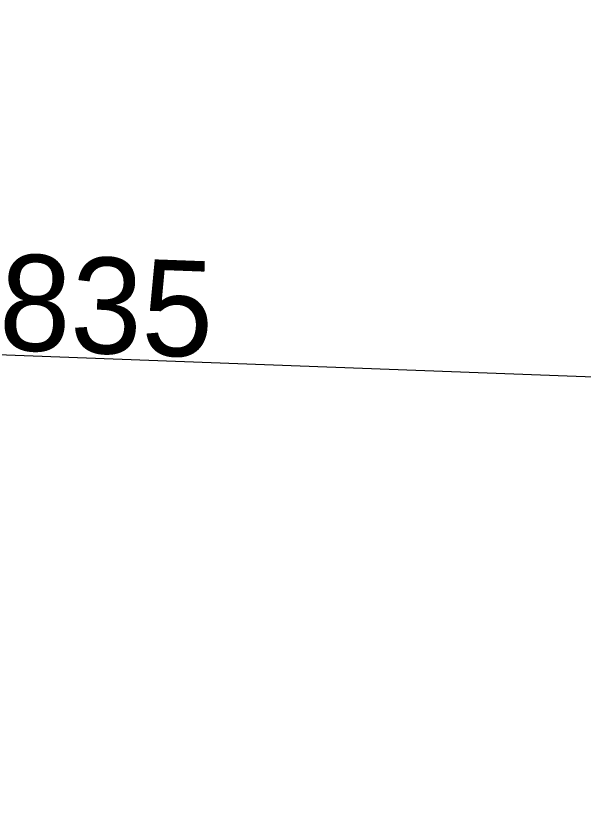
# Model space of a CAD drawing. Header units: centimetres. Extents: x 63871 to 181827, y -95930 to 42199.
# Drawn here: x 174781 to 175195, y 28225 to 28814 of the extents above; entities that cross this region are included whole.
import ezdxf

# ---------------------------------------------------------------- set-up
doc = ezdxf.new("R2010")
doc.units = ezdxf.units.CM
doc.layers.add('ARM_Pen_No__252', color=8, linetype='Continuous', lineweight=18)
doc.layers.add('OLUK', color=222, linetype='Continuous', lineweight=15)
doc.layers.add('Dıış Ölçü', color=140, linetype='Continuous')
doc.styles.add('RomanS', font='')
doc.styles.get('RomanS').set_extended_font_data('Stylus BT')
doc.dimstyles.new('BÖYÜK', dxfattribs={"dimtxt": 70, "dimasz": 5, "dimexe": 5, "dimexo": 5, "dimgap": 2, "dimtad": 3, "dimdec": 0, "dimzin": 0, "dimdsep": 46, "dimtxsty": 'RomanS', "dimblk": 'DOT', "dimcen": 5, "dimadec": 0, "dimazin": 0, "dimtfac": 1, "dimtdec": 0, "dimtix": 1, "dimtofl": 0, "dimtmove": 1, "dimatfit": 0, "dimldrblk": 'DOT', "dimfxl": 10, "dimfxlon": 1, "dimtolj": 1, "dimtzin": 0, "dimarcsym": 0})

# ---------------------------------------------------------------- blocks, each defined once
blk = doc.blocks.new('_Dot')
at = {"color": 0, "linetype": 'ByBlock', "lineweight": -2}
blk.add_line((-0.5, 0), (-1, 0), dxfattribs=at)
at = {"color": 0, "linetype": 'ByBlock', "const_width": 0.5}
blk.add_lwpolyline([(-0.25, 0, 1), (0.25, 0, 1)], format="xyb", close=True, dxfattribs=at)
blk = doc.blocks.new('*D332')
at = {"layer": 'Defpoints', "color": 0, "transparency": 16777216}
for p in [(-3523.73, 13649.09, 0), (-3523.73, 13649.09), (-2689.25, 13618.1, 0)]:
    blk.add_point(p, dxfattribs=at)
at = {"layer": 'Dıış Ölçü', "color": 0, "lineweight": -2, "transparency": 16777216}
for p, q in [((-3523.73, 13649.09), (-3523.54, 13654.09)), ((-2694.25, 13618.29), (-3518.73, 13648.91)), ((-2689.25, 13618.1), (-2689.07, 13623.1))]:
    blk.add_line(p, q, dxfattribs=at)
at = {"layer": 'Dıış Ölçü', "color": 0, "lineweight": -2, "transparency": 16777216, "xscale": 5, "yscale": 5, "zscale": 5}
for p, rotation in [((-3523.73, 13649.09), 177.8731903117571), ((-2689.25, 13618.1), 357.8731903117571)]:
    blk.add_blockref('_Dot', p, dxfattribs=dict(at, rotation=rotation))
at = {"layer": 'Dıış Ölçü', "color": 0, "transparency": 16777216, "insert": (-3105.06, 13672.08), "char_height": 70, "attachment_point": 5, "rotation": 357.87319, "style": 'RomanS'}
blk.add_mtext('\\A1;835', dxfattribs=at)
blk = doc.blocks.new('çatı planı')
blk.add_wipeout([(-680, -1060), (-680, 0), (0, 0), (0, -1125), (-340, -1125), (-340, -1060)]).dxf.layer = 'OLUK'
blk = doc.blocks.new('VAZİYET PLANI')
at = {"layer": 'ARM_Pen_No__252'}
h = blk.add_hatch(dxfattribs=at)
h.set_pattern_fill('AR-HBONE', color=256, scale=0.51)
h.set_pattern_definition([(45, (-177951.86, -14930.114), (0, 73.27889), [155.448, -51.816]), (135, (-177915.22, -14893.474), (7e-15, 73.27889), [155.448, -51.816])])
h.paths.add_polyline_path([(-2120.17, 12277.21), (-2253.9, 9232.92), (-7195.09, 9337.4), (-6197.38, 12277.21)], flags=16)
h.paths.add_polyline_path([(-5125.36, 15515.8), (-2357.17, 23672.46), (-2865.8, 23896.02), (-7797.74, 9350.14), (-10518.2, 9407.66), (-10683.65, 8961.03), (623.37, 8722.42), (643.17, 9171.67), (-1702.89, 9221.27), (-1092.49, 23116.61), (-1633.57, 23354.42), (-1935.71, 15952.73), (-1958.71, 15952.73), (-1976.46, 15548.77)])
h.paths.add_polyline_path([(-1976.46, 15548.77), (-5125.36, 15515.8), (-6122.74, 12576.95), (-2107.01, 12576.95)])
at = {"layer": 'Dıış Ölçü'}
dim = blk.add_aligned_dim(p1=(-2689.25, 13618.1, 0), p2=(-3523.73, 13649.09, 0), distance=0, dimstyle='BÖYÜK', dxfattribs=at)
dim.commit()
dim.dimension.update_dxf_attribs({"geometry": '*D332', "text_midpoint": (-3105.06, 13672.08)})
at = {"layer": 'OLUK', "rotation": 357.8731895439683}
blk.add_blockref('çatı planı', (-2047.01, 13774.37, 0), dxfattribs=at)

msp = doc.modelspace()

# ---------------------------------------------------------------- block references
at = {"layer": 'OLUK'}
msp.add_blockref('VAZİYET PLANI', (177951.86, 14930.11), dxfattribs=at)

doc.saveas('drawing.dxf')
